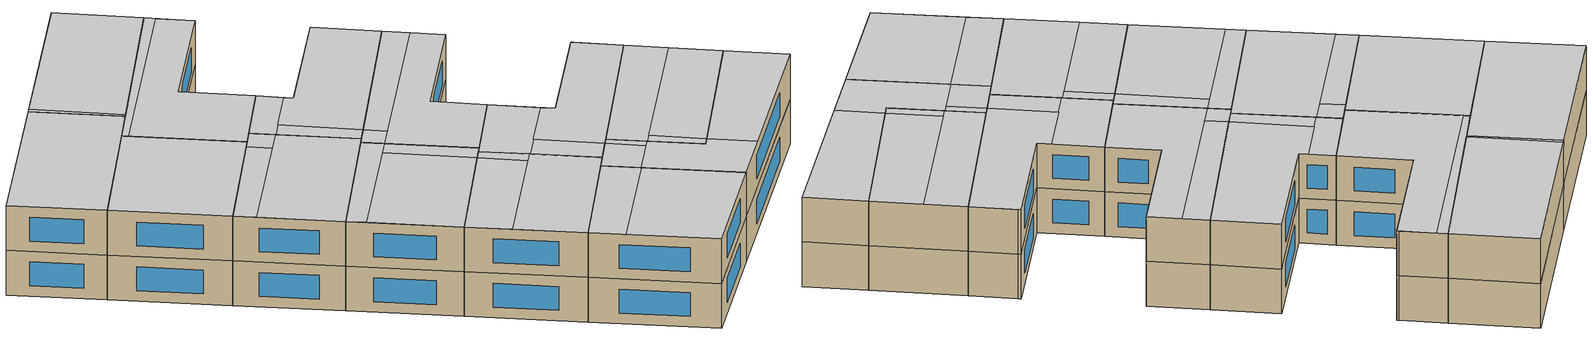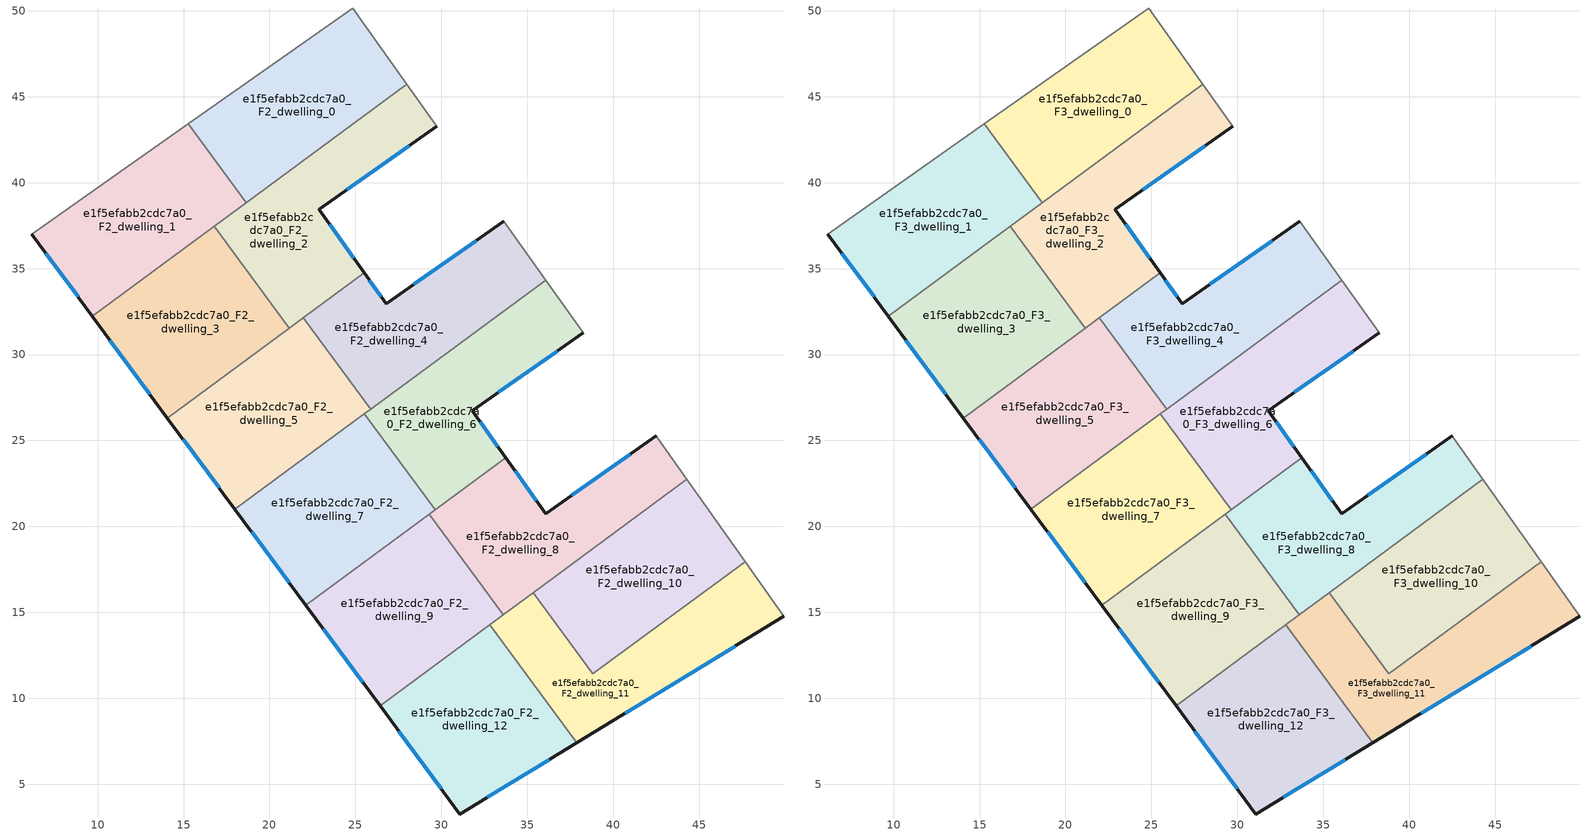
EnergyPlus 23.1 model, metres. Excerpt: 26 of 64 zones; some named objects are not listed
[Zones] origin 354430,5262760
e1f5efabb2cdc7a0_F2_dwelling_0
 floor to e1f5efabb2cdc7a0_F1_dwelling_0 (EU_floor_Construction): 24.86,50.16 28,45.73 18.66,38.84 15.28,43.42 z6
 wall to e1f5efabb2cdc7a0_F2_dwelling_1 (EU_wall_Construction): 15.28,43.42 18.66,38.84 z6:9
 wall adiabatic (EU_wall_Construction): 28,45.73 24.86,50.16 15.28,43.42 z6:9
 wall to e1f5efabb2cdc7a0_F2_dwelling_2 (EU_wall_Construction): 18.66,38.84 28,45.73 z6:9
e1f5efabb2cdc7a0_F2_dwelling_1
 floor to e1f5efabb2cdc7a0_F1_dwelling_1 (EU_floor_Construction): 15.28,43.42 18.66,38.84 9.69,32.23 6.16,37.01 z6
 wall outside (EU_wall_Construction): 6.16,37.01 9.69,32.23 z6:9
 wall adiabatic (EU_wall_Construction): 15.28,43.42 6.16,37.01 z6:9
 wall to e1f5efabb2cdc7a0_F2_dwelling_3 (EU_wall_Construction): 9.69,32.23 16.78,37.46 z6:9
 wall to e1f5efabb2cdc7a0_F2_dwelling_2 (EU_wall_Construction): 16.78,37.46 18.66,38.84 z6:9
 window (EU_Window_Construction): 6.99,35.88 8.86,33.35 z6.7:8.3
e1f5efabb2cdc7a0_F2_dwelling_10
 floor to e1f5efabb2cdc7a0_F1_dwelling_10 (EU_floor_Construction): 44.28,22.74 47.67,17.96 38.81,11.42 35.33,16.14 z6
 wall to e1f5efabb2cdc7a0_F2_dwelling_11 (EU_wall_Construction): 35.33,16.14 38.81,11.42 47.67,17.96 z6:9
 wall adiabatic (EU_wall_Construction): 47.67,17.96 44.28,22.74 z6:9
 wall to e1f5efabb2cdc7a0_F2_dwelling_8 (EU_wall_Construction): 44.28,22.74 35.33,16.14 z6:9
e1f5efabb2cdc7a0_F2_dwelling_11
 floor to e1f5efabb2cdc7a0_F1_dwelling_11 (EU_floor_Construction): 47.67,17.96 49.93,14.77 37.87,7.41 32.81,14.28 35.33,16.14 38.81,11.42 z6
 wall outside (EU_wall_Construction): 37.87,7.41 49.93,14.77 z6:9
 wall adiabatic (EU_wall_Construction): 49.93,14.77 47.67,17.96 z6:9
 wall to e1f5efabb2cdc7a0_F2_dwelling_12 (EU_wall_Construction): 32.81,14.28 37.87,7.41 z6:9
 wall to e1f5efabb2cdc7a0_F2_dwelling_9 (EU_wall_Construction): 33.61,14.86 32.81,14.28 z6:9
 wall to e1f5efabb2cdc7a0_F2_dwelling_8 (EU_wall_Construction): 35.33,16.14 33.61,14.86 z6:9
 window (EU_Window_Construction): 40.7,9.14 47.1,13.04 z6.7:8.3
e1f5efabb2cdc7a0_F2_dwelling_12
 floor to e1f5efabb2cdc7a0_F1_dwelling_12 (EU_floor_Construction): 32.81,14.28 37.87,7.41 31.08,3.27 26.43,9.57 z6
 wall outside (EU_wall_Construction): 26.43,9.57 31.08,3.27 37.87,7.41 z6:9
 wall to e1f5efabb2cdc7a0_F2_dwelling_9 (EU_wall_Construction): 32.81,14.28 26.43,9.57 z6:9
 window (EU_Window_Construction): 32.68,4.24 36.28,6.44 / 27.52,8.09 29.99,4.75 z6.7:8.3
e1f5efabb2cdc7a0_F2_dwelling_2
 floor to e1f5efabb2cdc7a0_F1_dwelling_2 (EU_floor_Construction): 28,45.73 29.65,43.41 29.74,43.28 22.89,38.46 22.91,38.43 25.51,34.75 21.15,31.54 16.78,37.46 z6
 wall outside (EU_wall_Construction): 25.51,34.75 22.91,38.43 22.89,38.46 29.74,43.28 z6:9
 wall adiabatic (EU_wall_Construction): 29.74,43.28 29.65,43.41 28,45.73 z6:9
 wall to e1f5efabb2cdc7a0_F2_dwelling_3 (EU_wall_Construction): 16.78,37.46 21.15,31.54 z6:9
 wall to e1f5efabb2cdc7a0_F2_dwelling_4 (EU_wall_Construction): 21.96,32.13 25.51,34.75 z6:9
 wall to e1f5efabb2cdc7a0_F2_dwelling_5 (EU_wall_Construction): 21.15,31.54 21.96,32.13 z6:9
 window (EU_Window_Construction): 24.5,39.59 28.13,42.15 / 24.9,35.62 23.52,37.57 z6.7:8.3
e1f5efabb2cdc7a0_F2_dwelling_3
 floor to e1f5efabb2cdc7a0_F1_dwelling_3 (EU_floor_Construction): 16.78,37.46 21.15,31.54 14.06,26.31 9.69,32.23 z6
 wall outside (EU_wall_Construction): 9.69,32.23 14.06,26.31 z6:9
 wall to e1f5efabb2cdc7a0_F2_dwelling_5 (EU_wall_Construction): 14.06,26.31 21.15,31.54 z6:9
 window (EU_Window_Construction): 10.72,30.84 13.04,27.7 z6.7:8.3
e1f5efabb2cdc7a0_F2_dwelling_4
 floor to e1f5efabb2cdc7a0_F1_dwelling_4 (EU_floor_Construction): 33.64,37.77 36.07,34.33 25.88,26.81 21.96,32.13 25.51,34.75 26.79,32.95 z6
 wall outside (EU_wall_Construction): 33.64,37.77 26.79,32.95 25.51,34.75 z6:9
 wall adiabatic (EU_wall_Construction): 36.07,34.33 33.64,37.77 z6:9
 wall to e1f5efabb2cdc7a0_F2_dwelling_5 (EU_wall_Construction): 21.96,32.13 25.88,26.81 z6:9
 wall to e1f5efabb2cdc7a0_F2_dwelling_6 (EU_wall_Construction): 25.88,26.81 36.07,34.33 z6:9
 window (EU_Window_Construction): 32.03,36.64 28.4,34.08 / 26.49,33.37 25.81,34.33 z6.7:8.3
e1f5efabb2cdc7a0_F2_dwelling_5
 floor to e1f5efabb2cdc7a0_F1_dwelling_5 (EU_floor_Construction): 21.96,32.13 25.88,26.81 17.99,20.99 14.06,26.31 z6
 wall outside (EU_wall_Construction): 14.06,26.31 17.99,20.99 z6:9
 wall to e1f5efabb2cdc7a0_F2_dwelling_7 (EU_wall_Construction): 17.99,20.99 25.52,26.54 z6:9
 wall to e1f5efabb2cdc7a0_F2_dwelling_6 (EU_wall_Construction): 25.52,26.54 25.88,26.81 z6:9
 window (EU_Window_Construction): 14.99,25.06 17.07,22.24 z6.7:8.3
e1f5efabb2cdc7a0_F2_dwelling_6
 floor to e1f5efabb2cdc7a0_F1_dwelling_6 (EU_floor_Construction): 36.07,34.33 38.25,31.27 31.81,26.74 33.75,24 29.63,20.96 25.52,26.54 z6
 wall outside (EU_wall_Construction): 33.75,24 31.81,26.74 38.25,31.27 z6:9
 wall to e1f5efabb2cdc7a0_F2_dwelling_7 (EU_wall_Construction): 25.52,26.54 29.63,20.96 z6:9
 wall adiabatic (EU_wall_Construction): 38.25,31.27 36.07,34.33 z6:9
 wall to e1f5efabb2cdc7a0_F2_dwelling_8 (EU_wall_Construction): 29.63,20.96 33.75,24 z6:9
 window (EU_Window_Construction): 33.32,27.8 36.73,30.21 / 33.29,24.64 32.27,26.1 z6.7:8.3
e1f5efabb2cdc7a0_F2_dwelling_7
 floor to e1f5efabb2cdc7a0_F1_dwelling_7 (EU_floor_Construction): 25.52,26.54 29.63,20.96 22.11,15.41 17.99,20.99 z6
 wall outside (EU_wall_Construction): 17.99,20.99 22.11,15.41 z6:9
 wall to e1f5efabb2cdc7a0_F2_dwelling_9 (EU_wall_Construction): 22.11,15.41 29.29,20.71 z6:9
 wall to e1f5efabb2cdc7a0_F2_dwelling_8 (EU_wall_Construction): 29.29,20.71 29.63,20.96 z6:9
 window (EU_Window_Construction): 18.96,19.68 21.14,16.72 z6.7:8.3
e1f5efabb2cdc7a0_F2_dwelling_8
 floor to e1f5efabb2cdc7a0_F1_dwelling_8 (EU_floor_Construction): 42.6,25.12 44.28,22.74 33.61,14.86 29.29,20.71 33.75,24 36.06,20.74 42.49,25.27 z6
 wall outside (EU_wall_Construction): 42.49,25.27 36.06,20.74 33.75,24 z6:9
 wall adiabatic (EU_wall_Construction): 44.28,22.74 42.6,25.12 42.49,25.27 z6:9
 wall to e1f5efabb2cdc7a0_F2_dwelling_9 (EU_wall_Construction): 29.29,20.71 33.61,14.86 z6:9
 window (EU_Window_Construction): 40.98,24.21 37.57,21.8 / 35.52,21.5 34.29,23.23 z6.7:8.3
e1f5efabb2cdc7a0_F2_dwelling_9
 floor to e1f5efabb2cdc7a0_F1_dwelling_9 (EU_floor_Construction): 29.29,20.71 33.61,14.86 26.43,9.57 22.11,15.41 z6
 wall outside (EU_wall_Construction): 22.11,15.41 26.43,9.57 z6:9
 window (EU_Window_Construction): 23.13,14.04 25.42,10.94 z6.7:8.3
e1f5efabb2cdc7a0_F3_dwelling_0
 floor to e1f5efabb2cdc7a0_F2_dwelling_0 (EU_floor_Construction): 24.86,50.16 28,45.73 18.66,38.84 15.28,43.42 z9
 wall to e1f5efabb2cdc7a0_F3_dwelling_1 (EU_wall_Construction): 15.28,43.42 18.66,38.84 z9:12
 wall adiabatic (EU_wall_Construction): 28,45.73 24.86,50.16 15.28,43.42 z9:12
 wall to e1f5efabb2cdc7a0_F3_dwelling_2 (EU_wall_Construction): 18.66,38.84 28,45.73 z9:12
 ceiling to e1f5efabb2cdc7a0_F4_dwelling_0 (EU_floor_Construction): 28,45.73 24.86,50.16 15.51,43.58 18.79,38.94 z12
 ceiling adiabatic (EU_roof_Construction): 18.79,38.94 15.51,43.58 15.28,43.42 18.66,38.84 z12
e1f5efabb2cdc7a0_F3_dwelling_1
 floor to e1f5efabb2cdc7a0_F2_dwelling_1 (EU_floor_Construction): 15.28,43.42 18.66,38.84 9.69,32.23 6.16,37.01 z9
 wall outside (EU_wall_Construction): 6.16,37.01 9.69,32.23 z9:12
 wall adiabatic (EU_wall_Construction): 15.28,43.42 6.16,37.01 z9:12
 wall to e1f5efabb2cdc7a0_F3_dwelling_3 (EU_wall_Construction): 9.69,32.23 16.78,37.46 z9:12
 wall to e1f5efabb2cdc7a0_F3_dwelling_2 (EU_wall_Construction): 16.78,37.46 18.66,38.84 z9:12
 window (EU_Window_Construction): 6.99,35.88 8.86,33.35 z9.7:11.3
 ceiling adiabatic (EU_roof_Construction): 18.66,38.84 15.28,43.42 6.16,37.01 9.69,32.23 z12
e1f5efabb2cdc7a0_F3_dwelling_10
 floor to e1f5efabb2cdc7a0_F2_dwelling_10 (EU_floor_Construction): 44.28,22.74 47.67,17.96 38.81,11.42 35.33,16.14 z9
 wall to e1f5efabb2cdc7a0_F3_dwelling_11 (EU_wall_Construction): 35.33,16.14 38.81,11.42 47.67,17.96 z9:12
 wall adiabatic (EU_wall_Construction): 47.67,17.96 44.28,22.74 z9:12
 wall to e1f5efabb2cdc7a0_F3_dwelling_8 (EU_wall_Construction): 44.28,22.74 35.33,16.14 z9:12
 ceiling to e1f5efabb2cdc7a0_F4_dwelling_10 (EU_floor_Construction): 47.67,17.96 45.81,20.58 37.34,14.57 39.31,11.79 z12
 ceiling to e1f5efabb2cdc7a0_F4_dwelling_8 (EU_floor_Construction): 45.81,20.58 44.28,22.74 35.33,16.14 36.78,14.18 z12
 ceiling to e1f5efabb2cdc7a0_F4_dwelling_11 (EU_floor_Construction): 39.31,11.79 37.34,14.57 36.78,14.18 38.81,11.42 z12
e1f5efabb2cdc7a0_F3_dwelling_11
 floor to e1f5efabb2cdc7a0_F2_dwelling_11 (EU_floor_Construction): 47.67,17.96 49.93,14.77 37.87,7.41 32.81,14.28 35.33,16.14 38.81,11.42 z9
 wall outside (EU_wall_Construction): 37.87,7.41 49.93,14.77 z9:12
 wall adiabatic (EU_wall_Construction): 49.93,14.77 47.67,17.96 z9:12
 wall to e1f5efabb2cdc7a0_F3_dwelling_12 (EU_wall_Construction): 32.81,14.28 37.87,7.41 z9:12
 wall to e1f5efabb2cdc7a0_F3_dwelling_9 (EU_wall_Construction): 33.61,14.86 32.81,14.28 z9:12
 wall to e1f5efabb2cdc7a0_F3_dwelling_8 (EU_wall_Construction): 35.33,16.14 33.61,14.86 z9:12
 window (EU_Window_Construction): 40.7,9.14 47.1,13.04 z9.7:11.3
 ceiling to e1f5efabb2cdc7a0_F4_dwelling_11 (EU_floor_Construction): 41.04,9.35 39.31,11.79 38.81,11.42 36.78,14.18 34.22,12.36 37.87,7.41 z12
 ceiling to e1f5efabb2cdc7a0_F4_dwelling_10 (EU_floor_Construction): 49.93,14.77 47.67,17.96 39.31,11.79 41.04,9.35 z12
 ceiling to e1f5efabb2cdc7a0_F4_dwelling_9 (EU_floor_Construction): 36.33,13.86 34.93,15.84 32.81,14.27 34.22,12.36 z12
 ceiling to e1f5efabb2cdc7a0_F4_dwelling_8 (EU_floor_Construction): 36.78,14.18 35.33,16.14 34.93,15.84 36.33,13.86 z12
e1f5efabb2cdc7a0_F3_dwelling_12
 floor to e1f5efabb2cdc7a0_F2_dwelling_12 (EU_floor_Construction): 32.81,14.28 37.87,7.41 31.08,3.27 26.43,9.57 z9
 wall outside (EU_wall_Construction): 26.43,9.57 31.08,3.27 37.87,7.41 z9:12
 wall to e1f5efabb2cdc7a0_F3_dwelling_9 (EU_wall_Construction): 32.81,14.28 26.43,9.57 z9:12
 window (EU_Window_Construction): 32.68,4.24 36.28,6.44 / 27.52,8.09 29.99,4.75 z9.7:11.3
 ceiling to e1f5efabb2cdc7a0_F4_dwelling_9 (EU_floor_Construction): 34.22,12.36 32.81,14.28 26.43,9.57 27.75,7.78 z12
 ceiling to e1f5efabb2cdc7a0_F4_dwelling_11 (EU_floor_Construction): 37.87,7.41 34.22,12.36 27.75,7.78 31.08,3.27 z12
e1f5efabb2cdc7a0_F3_dwelling_2
 floor to e1f5efabb2cdc7a0_F2_dwelling_2 (EU_floor_Construction): 28,45.73 29.65,43.41 29.74,43.28 22.89,38.46 22.91,38.43 25.51,34.75 21.15,31.54 16.78,37.46 z9
 wall outside (EU_wall_Construction): 25.51,34.75 22.91,38.43 22.89,38.46 29.74,43.28 z9:12
 wall adiabatic (EU_wall_Construction): 29.74,43.28 29.65,43.41 28,45.73 z9:12
 wall to e1f5efabb2cdc7a0_F3_dwelling_3 (EU_wall_Construction): 16.78,37.46 21.15,31.54 z9:12
 wall to e1f5efabb2cdc7a0_F3_dwelling_4 (EU_wall_Construction): 21.96,32.13 25.51,34.75 z9:12
 wall to e1f5efabb2cdc7a0_F3_dwelling_5 (EU_wall_Construction): 21.15,31.54 21.96,32.13 z9:12
 window (EU_Window_Construction): 24.5,39.59 28.13,42.15 / 24.9,35.62 23.52,37.57 z9.7:11.3
 ceiling to e1f5efabb2cdc7a0_F4_dwelling_2 (EU_floor_Construction): 25.51,34.75 22.91,38.43 22.89,38.46 29.74,43.28 28.4,45.17 17.03,37.11 21.15,31.54 z12
 ceiling adiabatic (EU_roof_Construction): 29.74,43.28 29.65,43.41 28,45.73 16.78,37.46 17.03,37.11 28.4,45.17 z12
e1f5efabb2cdc7a0_F3_dwelling_3
 floor to e1f5efabb2cdc7a0_F2_dwelling_3 (EU_floor_Construction): 16.78,37.46 21.15,31.54 14.06,26.31 9.69,32.23 z9
 wall outside (EU_wall_Construction): 9.69,32.23 14.06,26.31 z9:12
 wall to e1f5efabb2cdc7a0_F3_dwelling_5 (EU_wall_Construction): 14.06,26.31 21.15,31.54 z9:12
 window (EU_Window_Construction): 10.72,30.84 13.04,27.7 z9.7:11.3
 ceiling adiabatic (EU_roof_Construction): 21.15,31.54 16.78,37.46 9.69,32.23 14.06,26.31 z12
e1f5efabb2cdc7a0_F3_dwelling_4
 floor to e1f5efabb2cdc7a0_F2_dwelling_4 (EU_floor_Construction): 33.64,37.77 36.07,34.33 25.88,26.81 21.96,32.13 25.51,34.75 26.79,32.95 z9
 wall outside (EU_wall_Construction): 33.64,37.77 26.79,32.95 25.51,34.75 z9:12
 wall adiabatic (EU_wall_Construction): 36.07,34.33 33.64,37.77 z9:12
 wall to e1f5efabb2cdc7a0_F3_dwelling_5 (EU_wall_Construction): 21.96,32.13 25.88,26.81 z9:12
 wall to e1f5efabb2cdc7a0_F3_dwelling_6 (EU_wall_Construction): 25.88,26.81 36.07,34.33 z9:12
 window (EU_Window_Construction): 32.03,36.64 28.4,34.08 / 26.49,33.37 25.81,34.33 z9.7:11.3
 ceiling to e1f5efabb2cdc7a0_F4_dwelling_4 (EU_floor_Construction): 36.07,34.33 33.64,37.77 26.79,32.95 26.47,33.4 23.82,31.52 26.72,27.43 z12
 ceiling to e1f5efabb2cdc7a0_F4_dwelling_2 (EU_floor_Construction): 26.47,33.4 25.51,34.75 21.96,32.13 22.89,30.87 z12
 ceiling to e1f5efabb2cdc7a0_F4_dwelling_5 (EU_floor_Construction): 26.72,27.43 23.82,31.52 22.89,30.87 25.88,26.81 z12
e1f5efabb2cdc7a0_F3_dwelling_5
 floor to e1f5efabb2cdc7a0_F2_dwelling_5 (EU_floor_Construction): 21.96,32.13 25.88,26.81 17.99,20.99 14.06,26.31 z9
 wall outside (EU_wall_Construction): 14.06,26.31 17.99,20.99 z9:12
 wall to e1f5efabb2cdc7a0_F3_dwelling_7 (EU_wall_Construction): 17.99,20.99 25.52,26.54 z9:12
 wall to e1f5efabb2cdc7a0_F3_dwelling_6 (EU_wall_Construction): 25.52,26.54 25.88,26.81 z9:12
 window (EU_Window_Construction): 14.99,25.06 17.07,22.24 z9.7:11.3
 ceiling to e1f5efabb2cdc7a0_F4_dwelling_5 (EU_floor_Construction): 25.88,26.81 22.89,30.87 14.89,25.19 17.99,20.99 z12
 ceiling to e1f5efabb2cdc7a0_F4_dwelling_3 (EU_floor_Construction): 21.57,29.93 20.68,31.19 14.06,26.31 14.89,25.19 z12
 ceiling to e1f5efabb2cdc7a0_F4_dwelling_2 (EU_floor_Construction): 22.89,30.87 21.96,32.13 20.68,31.19 21.57,29.93 z12
e1f5efabb2cdc7a0_F3_dwelling_6
 floor to e1f5efabb2cdc7a0_F2_dwelling_6 (EU_floor_Construction): 36.07,34.33 38.25,31.27 31.81,26.74 33.75,24 29.63,20.96 25.52,26.54 z9
 wall outside (EU_wall_Construction): 33.75,24 31.81,26.74 38.25,31.27 z9:12
 wall to e1f5efabb2cdc7a0_F3_dwelling_7 (EU_wall_Construction): 25.52,26.54 29.63,20.96 z9:12
 wall adiabatic (EU_wall_Construction): 38.25,31.27 36.07,34.33 z9:12
 wall to e1f5efabb2cdc7a0_F3_dwelling_8 (EU_wall_Construction): 29.63,20.96 33.75,24 z9:12
 window (EU_Window_Construction): 33.32,27.8 36.73,30.21 / 33.29,24.64 32.27,26.1 z9.7:11.3
 ceiling to e1f5efabb2cdc7a0_F4_dwelling_6 (EU_floor_Construction): 33.75,24 31.81,26.74 38.25,31.27 37.03,32.98 26.35,25.41 29.63,20.96 z12
 ceiling to e1f5efabb2cdc7a0_F4_dwelling_4 (EU_floor_Construction): 37.03,32.98 36.07,34.33 26.72,27.43 27.55,26.26 z12
 ceiling to e1f5efabb2cdc7a0_F4_dwelling_5 (EU_floor_Construction): 27.55,26.26 26.72,27.43 25.52,26.54 26.35,25.41 z12
e1f5efabb2cdc7a0_F3_dwelling_7
 floor to e1f5efabb2cdc7a0_F2_dwelling_7 (EU_floor_Construction): 25.52,26.54 29.63,20.96 22.11,15.41 17.99,20.99 z9
 wall outside (EU_wall_Construction): 17.99,20.99 22.11,15.41 z9:12
 wall to e1f5efabb2cdc7a0_F3_dwelling_9 (EU_wall_Construction): 22.11,15.41 29.29,20.71 z9:12
 wall to e1f5efabb2cdc7a0_F3_dwelling_8 (EU_wall_Construction): 29.29,20.71 29.63,20.96 z9:12
 window (EU_Window_Construction): 18.96,19.68 21.14,16.72 z9.7:11.3
 ceiling adiabatic (EU_roof_Construction): 28.69,20.27 25.48,24.79 18.72,20 22.11,15.41 z12; 26.35,25.41 25.52,26.54 17.99,20.99 18.72,20 z12
 ceiling to e1f5efabb2cdc7a0_F4_dwelling_6 (EU_floor_Construction): 29.63,20.96 26.35,25.41 25.48,24.79 28.69,20.27 z12
e1f5efabb2cdc7a0_F3_dwelling_8
 floor to e1f5efabb2cdc7a0_F2_dwelling_8 (EU_floor_Construction): 42.6,25.12 44.28,22.74 33.61,14.86 29.29,20.71 33.75,24 36.06,20.74 42.49,25.27 z9
 wall outside (EU_wall_Construction): 42.49,25.27 36.06,20.74 33.75,24 z9:12
 wall adiabatic (EU_wall_Construction): 44.28,22.74 42.6,25.12 42.49,25.27 z9:12
 wall to e1f5efabb2cdc7a0_F3_dwelling_9 (EU_wall_Construction): 29.29,20.71 33.61,14.86 z9:12
 window (EU_Window_Construction): 40.98,24.21 37.57,21.8 / 35.52,21.5 34.29,23.23 z9.7:11.3
 ceiling to e1f5efabb2cdc7a0_F4_dwelling_8 (EU_floor_Construction): 44.28,22.74 42.49,25.27 36.06,20.74 35.56,21.45 32.5,19.27 34.93,15.84 z12
 ceiling to e1f5efabb2cdc7a0_F4_dwelling_6 (EU_floor_Construction): 35.56,21.45 33.75,24 29.29,20.71 31.09,18.27 z12
 ceiling to e1f5efabb2cdc7a0_F4_dwelling_9 (EU_floor_Construction): 34.93,15.84 32.5,19.27 31.09,18.28 33.61,14.86 z12
e1f5efabb2cdc7a0_F3_dwelling_9
 floor to e1f5efabb2cdc7a0_F2_dwelling_9 (EU_floor_Construction): 29.29,20.71 33.61,14.86 26.43,9.57 22.11,15.41 z9
 wall outside (EU_wall_Construction): 22.11,15.41 26.43,9.57 z9:12
 window (EU_Window_Construction): 23.13,14.04 25.42,10.94 z9.7:11.3
 ceiling to e1f5efabb2cdc7a0_F4_dwelling_9 (EU_floor_Construction): 33.61,14.86 31.09,18.28 23.81,13.12 26.43,9.57 z12
 ceiling to e1f5efabb2cdc7a0_F4_dwelling_7 (EU_floor_Construction): 30.43,17.81 28.69,20.27 22.11,15.41 23.81,13.12 z12
 ceiling to e1f5efabb2cdc7a0_F4_dwelling_6 (EU_floor_Construction): 31.09,18.27 29.29,20.71 28.69,20.27 30.43,17.81 z12
[Building]
EU S2 Campaign: North Axis=0; Terrain=City; Solar Distribution=FullExterior
[Site:Location]
Budapest.Ferenc.Liszt.Intl.AP: Latitude=47.437; Longitude=19.256; Time Zone=1; Elevation=185
[SizingPeriod:WeatherFileDays]
AnnualSizingPeriod: Begin Month=1; Begin Day of Month=1; End Month=12; End Day of Month=31; Day of Week for Start Day=Monday; Use Weather File Daylight Saving Period=No; Use Weather File Rain and Snow Indicators=No
[MATERIAL]
EU_InternalMass_Material: Roughness=MediumRough; Thickness=0.1; Conductivity=1; Density=1800; Specific Heat=900; Thermal Absorptance=0.9; Solar Absorptance=0.7; Visible Absorptance=0.7
[MATERIAL:NOMASS] Roughness=MediumRough; Thermal Absorptance=0.9; Solar Absorptance=0.7; Visible Absorptance=0.7
Name | Thermal Resistance
EU_wall_NoMass | 0.832559
EU_roof_NoMass | 1.39638
EU_floor_NoMass | 0.872794
[WINDOWMATERIAL:SIMPLEGLAZINGSYSTEM]
EU_Window_SimpleGlazing: UFactor=2.79869; Solar Heat Gain Coefficient=0.75; Visible Transmittance=0.75
[CONSTRUCTION]
EU_wall_Construction: EU_wall_NoMass
EU_roof_Construction: EU_roof_NoMass
EU_floor_Construction: EU_floor_NoMass
EU_Window_Construction: EU_Window_SimpleGlazing
EU_InternalMass_Construction: EU_InternalMass_Material
[ZONE] Type=1; Multiplier=1; Ceiling Height=autocalculate; Floor Area=autocalculate; Part of Total Floor Area=Yes
Name | Volume
e1f5efabb2cdc7a0_F2_dwelling_0; e1f5efabb2cdc7a0_F3_dwelling_0 | 194.473
e1f5efabb2cdc7a0_F2_dwelling_1; e1f5efabb2cdc7a0_F3_dwelling_1 | 194.469
e1f5efabb2cdc7a0_F2_dwelling_10; e1f5efabb2cdc7a0_F3_dwelling_10; e1f5efabb2cdc7a0_F2_dwelling_7; e1f5efabb2cdc7a0_F3_dwelling_7 | 194.443
e1f5efabb2cdc7a0_F2_dwelling_11; e1f5efabb2cdc7a0_F3_dwelling_11 | 194.451
e1f5efabb2cdc7a0_F2_dwelling_12; e1f5efabb2cdc7a0_F3_dwelling_12 | 194.461
e1f5efabb2cdc7a0_F2_dwelling_2; e1f5efabb2cdc7a0_F3_dwelling_2 | 194.459
e1f5efabb2cdc7a0_F2_dwelling_3; e1f5efabb2cdc7a0_F3_dwelling_3 | 194.437
e1f5efabb2cdc7a0_F2_dwelling_4; e1f5efabb2cdc7a0_F3_dwelling_4 | 194.454
e1f5efabb2cdc7a0_F2_dwelling_5; e1f5efabb2cdc7a0_F3_dwelling_5 | 194.465
e1f5efabb2cdc7a0_F2_dwelling_6; e1f5efabb2cdc7a0_F3_dwelling_6; e1f5efabb2cdc7a0_F2_dwelling_8; e1f5efabb2cdc7a0_F3_dwelling_8 | 194.458
e1f5efabb2cdc7a0_F2_dwelling_9; e1f5efabb2cdc7a0_F3_dwelling_9 | 194.463
[INTERNALMASS] Construction=EU_InternalMass_Construction
Name | Zone or ZoneList | Surface Area
e1f5efabb2cdc7a0_F2_dwelling_0_EU_InternalMass | e1f5efabb2cdc7a0_F2_dwelling_0 | 64.8236
e1f5efabb2cdc7a0_F2_dwelling_1_EU_InternalMass | e1f5efabb2cdc7a0_F2_dwelling_1 | 64.8225
e1f5efabb2cdc7a0_F2_dwelling_2_EU_InternalMass | e1f5efabb2cdc7a0_F2_dwelling_2 | 64.8193
e1f5efabb2cdc7a0_F2_dwelling_3_EU_InternalMass | e1f5efabb2cdc7a0_F2_dwelling_3 | 64.8132
e1f5efabb2cdc7a0_F2_dwelling_4_EU_InternalMass | e1f5efabb2cdc7a0_F2_dwelling_4 | 64.8171
e1f5efabb2cdc7a0_F2_dwelling_5_EU_InternalMass | e1f5efabb2cdc7a0_F2_dwelling_5 | 64.8225
e1f5efabb2cdc7a0_F2_dwelling_6_EU_InternalMass | e1f5efabb2cdc7a0_F2_dwelling_6 | 64.8199
e1f5efabb2cdc7a0_F2_dwelling_7_EU_InternalMass | e1f5efabb2cdc7a0_F2_dwelling_7 | 64.8146
e1f5efabb2cdc7a0_F2_dwelling_8_EU_InternalMass | e1f5efabb2cdc7a0_F2_dwelling_8 | 64.8194
e1f5efabb2cdc7a0_F2_dwelling_9_EU_InternalMass | e1f5efabb2cdc7a0_F2_dwelling_9 | 64.8203
e1f5efabb2cdc7a0_F2_dwelling_10_EU_InternalMass | e1f5efabb2cdc7a0_F2_dwelling_10 | 64.8161
e1f5efabb2cdc7a0_F2_dwelling_11_EU_InternalMass | e1f5efabb2cdc7a0_F2_dwelling_11 | 64.8168
e1f5efabb2cdc7a0_F2_dwelling_12_EU_InternalMass | e1f5efabb2cdc7a0_F2_dwelling_12 | 64.8212
e1f5efabb2cdc7a0_F3_dwelling_0_EU_InternalMass | e1f5efabb2cdc7a0_F3_dwelling_0 | 64.8236
e1f5efabb2cdc7a0_F3_dwelling_1_EU_InternalMass | e1f5efabb2cdc7a0_F3_dwelling_1 | 64.8225
e1f5efabb2cdc7a0_F3_dwelling_2_EU_InternalMass | e1f5efabb2cdc7a0_F3_dwelling_2 | 64.8193
e1f5efabb2cdc7a0_F3_dwelling_3_EU_InternalMass | e1f5efabb2cdc7a0_F3_dwelling_3 | 64.8132
e1f5efabb2cdc7a0_F3_dwelling_4_EU_InternalMass | e1f5efabb2cdc7a0_F3_dwelling_4 | 64.8171
e1f5efabb2cdc7a0_F3_dwelling_5_EU_InternalMass | e1f5efabb2cdc7a0_F3_dwelling_5 | 64.8225
e1f5efabb2cdc7a0_F3_dwelling_6_EU_InternalMass | e1f5efabb2cdc7a0_F3_dwelling_6 | 64.8199
e1f5efabb2cdc7a0_F3_dwelling_7_EU_InternalMass | e1f5efabb2cdc7a0_F3_dwelling_7 | 64.8146
e1f5efabb2cdc7a0_F3_dwelling_8_EU_InternalMass | e1f5efabb2cdc7a0_F3_dwelling_8 | 64.8194
e1f5efabb2cdc7a0_F3_dwelling_9_EU_InternalMass | e1f5efabb2cdc7a0_F3_dwelling_9 | 64.8203
e1f5efabb2cdc7a0_F3_dwelling_10_EU_InternalMass | e1f5efabb2cdc7a0_F3_dwelling_10 | 64.8161
e1f5efabb2cdc7a0_F3_dwelling_11_EU_InternalMass | e1f5efabb2cdc7a0_F3_dwelling_11 | 64.8168
e1f5efabb2cdc7a0_F3_dwelling_12_EU_InternalMass | e1f5efabb2cdc7a0_F3_dwelling_12 | 64.8212
[OTHEREQUIPMENT] Fuel Type=Electricity; Design Level Calculation Method=Watts/Area; Power per Zone Floor Area=1; Fraction Latent=0; Fraction Radiant=0; Fraction Lost=0; Carbon Dioxide Generation Rate=0; EndUse Subcategory=EU_Step8_InternalGains
Name | Zone or ZoneList or Space or SpaceList | Schedule
EU_Step8_InternalGain_e1f5efabb2cdc7a0_F2_dwelling_0_f000 | e1f5efabb2cdc7a0_F2_dwelling_0 | EU_Step8_GainSchedule_e1f5efabb2cdc7a0_F2_dwelling_0_f000
EU_Step8_InternalGain_e1f5efabb2cdc7a0_F2_dwelling_1_f000 | e1f5efabb2cdc7a0_F2_dwelling_1 | EU_Step8_GainSchedule_e1f5efabb2cdc7a0_F2_dwelling_1_f000
EU_Step8_InternalGain_e1f5efabb2cdc7a0_F2_dwelling_2_f000 | e1f5efabb2cdc7a0_F2_dwelling_2 | EU_Step8_GainSchedule_e1f5efabb2cdc7a0_F2_dwelling_2_f000
EU_Step8_InternalGain_e1f5efabb2cdc7a0_F2_dwelling_3_f000 | e1f5efabb2cdc7a0_F2_dwelling_3 | EU_Step8_GainSchedule_e1f5efabb2cdc7a0_F2_dwelling_3_f000
EU_Step8_InternalGain_e1f5efabb2cdc7a0_F2_dwelling_4_f000 | e1f5efabb2cdc7a0_F2_dwelling_4 | EU_Step8_GainSchedule_e1f5efabb2cdc7a0_F2_dwelling_4_f000
EU_Step8_InternalGain_e1f5efabb2cdc7a0_F2_dwelling_5_f000 | e1f5efabb2cdc7a0_F2_dwelling_5 | EU_Step8_GainSchedule_e1f5efabb2cdc7a0_F2_dwelling_5_f000
EU_Step8_InternalGain_e1f5efabb2cdc7a0_F2_dwelling_6_f000 | e1f5efabb2cdc7a0_F2_dwelling_6 | EU_Step8_GainSchedule_e1f5efabb2cdc7a0_F2_dwelling_6_f000
EU_Step8_InternalGain_e1f5efabb2cdc7a0_F2_dwelling_7_f000 | e1f5efabb2cdc7a0_F2_dwelling_7 | EU_Step8_GainSchedule_e1f5efabb2cdc7a0_F2_dwelling_7_f000
EU_Step8_InternalGain_e1f5efabb2cdc7a0_F2_dwelling_8_f000 | e1f5efabb2cdc7a0_F2_dwelling_8 | EU_Step8_GainSchedule_e1f5efabb2cdc7a0_F2_dwelling_8_f000
EU_Step8_InternalGain_e1f5efabb2cdc7a0_F2_dwelling_9_f000 | e1f5efabb2cdc7a0_F2_dwelling_9 | EU_Step8_GainSchedule_e1f5efabb2cdc7a0_F2_dwelling_9_f000
EU_Step8_InternalGain_e1f5efabb2cdc7a0_F2_dwelling_10_f000 | e1f5efabb2cdc7a0_F2_dwelling_10 | EU_Step8_GainSchedule_e1f5efabb2cdc7a0_F2_dwelling_10_f000
EU_Step8_InternalGain_e1f5efabb2cdc7a0_F2_dwelling_11_f000 | e1f5efabb2cdc7a0_F2_dwelling_11 | EU_Step8_GainSchedule_e1f5efabb2cdc7a0_F2_dwelling_11_f000
EU_Step8_InternalGain_e1f5efabb2cdc7a0_F2_dwelling_12_f000 | e1f5efabb2cdc7a0_F2_dwelling_12 | EU_Step8_GainSchedule_e1f5efabb2cdc7a0_F2_dwelling_12_f000
EU_Step8_InternalGain_e1f5efabb2cdc7a0_F3_dwelling_0_f000 | e1f5efabb2cdc7a0_F3_dwelling_0 | EU_Step8_GainSchedule_e1f5efabb2cdc7a0_F3_dwelling_0_f000
EU_Step8_InternalGain_e1f5efabb2cdc7a0_F3_dwelling_1_f000 | e1f5efabb2cdc7a0_F3_dwelling_1 | EU_Step8_GainSchedule_e1f5efabb2cdc7a0_F3_dwelling_1_f000
EU_Step8_InternalGain_e1f5efabb2cdc7a0_F3_dwelling_2_f000 | e1f5efabb2cdc7a0_F3_dwelling_2 | EU_Step8_GainSchedule_e1f5efabb2cdc7a0_F3_dwelling_2_f000
EU_Step8_InternalGain_e1f5efabb2cdc7a0_F3_dwelling_3_f000 | e1f5efabb2cdc7a0_F3_dwelling_3 | EU_Step8_GainSchedule_e1f5efabb2cdc7a0_F3_dwelling_3_f000
EU_Step8_InternalGain_e1f5efabb2cdc7a0_F3_dwelling_4_f000 | e1f5efabb2cdc7a0_F3_dwelling_4 | EU_Step8_GainSchedule_e1f5efabb2cdc7a0_F3_dwelling_4_f000
EU_Step8_InternalGain_e1f5efabb2cdc7a0_F3_dwelling_5_f000 | e1f5efabb2cdc7a0_F3_dwelling_5 | EU_Step8_GainSchedule_e1f5efabb2cdc7a0_F3_dwelling_5_f000
EU_Step8_InternalGain_e1f5efabb2cdc7a0_F3_dwelling_6_f000 | e1f5efabb2cdc7a0_F3_dwelling_6 | EU_Step8_GainSchedule_e1f5efabb2cdc7a0_F3_dwelling_6_f000
EU_Step8_InternalGain_e1f5efabb2cdc7a0_F3_dwelling_7_f000 | e1f5efabb2cdc7a0_F3_dwelling_7 | EU_Step8_GainSchedule_e1f5efabb2cdc7a0_F3_dwelling_7_f000
EU_Step8_InternalGain_e1f5efabb2cdc7a0_F3_dwelling_8_f000 | e1f5efabb2cdc7a0_F3_dwelling_8 | EU_Step8_GainSchedule_e1f5efabb2cdc7a0_F3_dwelling_8_f000
EU_Step8_InternalGain_e1f5efabb2cdc7a0_F3_dwelling_9_f000 | e1f5efabb2cdc7a0_F3_dwelling_9 | EU_Step8_GainSchedule_e1f5efabb2cdc7a0_F3_dwelling_9_f000
EU_Step8_InternalGain_e1f5efabb2cdc7a0_F3_dwelling_10_f000 | e1f5efabb2cdc7a0_F3_dwelling_10 | EU_Step8_GainSchedule_e1f5efabb2cdc7a0_F3_dwelling_10_f000
EU_Step8_InternalGain_e1f5efabb2cdc7a0_F3_dwelling_11_f000 | e1f5efabb2cdc7a0_F3_dwelling_11 | EU_Step8_GainSchedule_e1f5efabb2cdc7a0_F3_dwelling_11_f000
EU_Step8_InternalGain_e1f5efabb2cdc7a0_F3_dwelling_12_f000 | e1f5efabb2cdc7a0_F3_dwelling_12 | EU_Step8_GainSchedule_e1f5efabb2cdc7a0_F3_dwelling_12_f000
[ZONEVENTILATION:DESIGNFLOWRATE] Schedule=EU_AlwaysOn; Design Flow Rate Calculation Method=AirChanges/Hour; Air Changes per Hour=0.475469; Ventilation Type=Natural; Fan Pressure Rise=0; Fan Total Efficiency=1; Constant Term Coefficient=1; Temperature Term Coefficient=0; Velocity Term Coefficient=0; Velocity Squared Term Coefficient=0; Minimum Indoor Temperature=-100; Maximum Indoor Temperature=100; Delta Temperature=-100; Minimum Outdoor Temperature=-100; Maximum Outdoor Temperature=100; Maximum Wind Speed=40
Name | Zone or ZoneList or Space or SpaceList
EU_ConstantAir_e1f5efabb2cdc7a0_F2_dwelling_0 | e1f5efabb2cdc7a0_F2_dwelling_0
EU_ConstantAir_e1f5efabb2cdc7a0_F2_dwelling_1 | e1f5efabb2cdc7a0_F2_dwelling_1
EU_ConstantAir_e1f5efabb2cdc7a0_F2_dwelling_2 | e1f5efabb2cdc7a0_F2_dwelling_2
EU_ConstantAir_e1f5efabb2cdc7a0_F2_dwelling_3 | e1f5efabb2cdc7a0_F2_dwelling_3
EU_ConstantAir_e1f5efabb2cdc7a0_F2_dwelling_4 | e1f5efabb2cdc7a0_F2_dwelling_4
EU_ConstantAir_e1f5efabb2cdc7a0_F2_dwelling_5 | e1f5efabb2cdc7a0_F2_dwelling_5
EU_ConstantAir_e1f5efabb2cdc7a0_F2_dwelling_6 | e1f5efabb2cdc7a0_F2_dwelling_6
EU_ConstantAir_e1f5efabb2cdc7a0_F2_dwelling_7 | e1f5efabb2cdc7a0_F2_dwelling_7
EU_ConstantAir_e1f5efabb2cdc7a0_F2_dwelling_8 | e1f5efabb2cdc7a0_F2_dwelling_8
EU_ConstantAir_e1f5efabb2cdc7a0_F2_dwelling_9 | e1f5efabb2cdc7a0_F2_dwelling_9
EU_ConstantAir_e1f5efabb2cdc7a0_F2_dwelling_10 | e1f5efabb2cdc7a0_F2_dwelling_10
EU_ConstantAir_e1f5efabb2cdc7a0_F2_dwelling_11 | e1f5efabb2cdc7a0_F2_dwelling_11
EU_ConstantAir_e1f5efabb2cdc7a0_F2_dwelling_12 | e1f5efabb2cdc7a0_F2_dwelling_12
EU_ConstantAir_e1f5efabb2cdc7a0_F3_dwelling_0 | e1f5efabb2cdc7a0_F3_dwelling_0
EU_ConstantAir_e1f5efabb2cdc7a0_F3_dwelling_1 | e1f5efabb2cdc7a0_F3_dwelling_1
EU_ConstantAir_e1f5efabb2cdc7a0_F3_dwelling_2 | e1f5efabb2cdc7a0_F3_dwelling_2
EU_ConstantAir_e1f5efabb2cdc7a0_F3_dwelling_3 | e1f5efabb2cdc7a0_F3_dwelling_3
EU_ConstantAir_e1f5efabb2cdc7a0_F3_dwelling_4 | e1f5efabb2cdc7a0_F3_dwelling_4
EU_ConstantAir_e1f5efabb2cdc7a0_F3_dwelling_5 | e1f5efabb2cdc7a0_F3_dwelling_5
EU_ConstantAir_e1f5efabb2cdc7a0_F3_dwelling_6 | e1f5efabb2cdc7a0_F3_dwelling_6
EU_ConstantAir_e1f5efabb2cdc7a0_F3_dwelling_7 | e1f5efabb2cdc7a0_F3_dwelling_7
EU_ConstantAir_e1f5efabb2cdc7a0_F3_dwelling_8 | e1f5efabb2cdc7a0_F3_dwelling_8
EU_ConstantAir_e1f5efabb2cdc7a0_F3_dwelling_9 | e1f5efabb2cdc7a0_F3_dwelling_9
EU_ConstantAir_e1f5efabb2cdc7a0_F3_dwelling_10 | e1f5efabb2cdc7a0_F3_dwelling_10
EU_ConstantAir_e1f5efabb2cdc7a0_F3_dwelling_11 | e1f5efabb2cdc7a0_F3_dwelling_11
EU_ConstantAir_e1f5efabb2cdc7a0_F3_dwelling_12 | e1f5efabb2cdc7a0_F3_dwelling_12
[HVACTEMPLATE:ZONE:IDEALLOADSAIRSYSTEM] System Availability Schedule=EU_AlwaysOn; Maximum Heating Supply Air Temperature=50; Minimum Cooling Supply Air Temperature=13; Maximum Heating Supply Air Humidity Ratio=0.0156; Minimum Cooling Supply Air Humidity Ratio=0.0077; Heating Limit=NoLimit; Cooling Limit=NoLimit; Heating Availability Schedule=EU_AlwaysOn; Cooling Availability Schedule=EU_CoolingOff; Dehumidification Control Type=ConstantSensibleHeatRatio; Cooling Sensible Heat Ratio=0.7; Dehumidification Setpoint=60; Humidification Control Type=None; Humidification Setpoint=30; Outdoor Air Method=None; Outdoor Air Flow Rate per Person=0.00944; Outdoor Air Flow Rate per Zone Floor Area=0; Outdoor Air Flow Rate per Zone=0; Demand Controlled Ventilation Type=None; Outdoor Air Economizer Type=NoEconomizer; Heat Recovery Type=None; Sensible Heat Recovery Effectiveness=0.7; Latent Heat Recovery Effectiveness=0.65
Name | Template Thermostat
e1f5efabb2cdc7a0_F2_dwelling_0 | EU_HeatOnly_e1f5efabb2cdc7a0_F2_dwelling_0
e1f5efabb2cdc7a0_F2_dwelling_1 | EU_HeatOnly_e1f5efabb2cdc7a0_F2_dwelling_1
e1f5efabb2cdc7a0_F2_dwelling_2 | EU_HeatOnly_e1f5efabb2cdc7a0_F2_dwelling_2
e1f5efabb2cdc7a0_F2_dwelling_3 | EU_HeatOnly_e1f5efabb2cdc7a0_F2_dwelling_3
e1f5efabb2cdc7a0_F2_dwelling_4 | EU_HeatOnly_e1f5efabb2cdc7a0_F2_dwelling_4
e1f5efabb2cdc7a0_F2_dwelling_5 | EU_HeatOnly_e1f5efabb2cdc7a0_F2_dwelling_5
e1f5efabb2cdc7a0_F2_dwelling_6 | EU_HeatOnly_e1f5efabb2cdc7a0_F2_dwelling_6
e1f5efabb2cdc7a0_F2_dwelling_7 | EU_HeatOnly_e1f5efabb2cdc7a0_F2_dwelling_7
e1f5efabb2cdc7a0_F2_dwelling_8 | EU_HeatOnly_e1f5efabb2cdc7a0_F2_dwelling_8
e1f5efabb2cdc7a0_F2_dwelling_9 | EU_HeatOnly_e1f5efabb2cdc7a0_F2_dwelling_9
e1f5efabb2cdc7a0_F2_dwelling_10 | EU_HeatOnly_e1f5efabb2cdc7a0_F2_dwelling_10
e1f5efabb2cdc7a0_F2_dwelling_11 | EU_HeatOnly_e1f5efabb2cdc7a0_F2_dwelling_11
e1f5efabb2cdc7a0_F2_dwelling_12 | EU_HeatOnly_e1f5efabb2cdc7a0_F2_dwelling_12
e1f5efabb2cdc7a0_F3_dwelling_0 | EU_HeatOnly_e1f5efabb2cdc7a0_F3_dwelling_0
e1f5efabb2cdc7a0_F3_dwelling_1 | EU_HeatOnly_e1f5efabb2cdc7a0_F3_dwelling_1
e1f5efabb2cdc7a0_F3_dwelling_2 | EU_HeatOnly_e1f5efabb2cdc7a0_F3_dwelling_2
e1f5efabb2cdc7a0_F3_dwelling_3 | EU_HeatOnly_e1f5efabb2cdc7a0_F3_dwelling_3
e1f5efabb2cdc7a0_F3_dwelling_4 | EU_HeatOnly_e1f5efabb2cdc7a0_F3_dwelling_4
e1f5efabb2cdc7a0_F3_dwelling_5 | EU_HeatOnly_e1f5efabb2cdc7a0_F3_dwelling_5
e1f5efabb2cdc7a0_F3_dwelling_6 | EU_HeatOnly_e1f5efabb2cdc7a0_F3_dwelling_6
e1f5efabb2cdc7a0_F3_dwelling_7 | EU_HeatOnly_e1f5efabb2cdc7a0_F3_dwelling_7
e1f5efabb2cdc7a0_F3_dwelling_8 | EU_HeatOnly_e1f5efabb2cdc7a0_F3_dwelling_8
e1f5efabb2cdc7a0_F3_dwelling_9 | EU_HeatOnly_e1f5efabb2cdc7a0_F3_dwelling_9
e1f5efabb2cdc7a0_F3_dwelling_10 | EU_HeatOnly_e1f5efabb2cdc7a0_F3_dwelling_10
e1f5efabb2cdc7a0_F3_dwelling_11 | EU_HeatOnly_e1f5efabb2cdc7a0_F3_dwelling_11
e1f5efabb2cdc7a0_F3_dwelling_12 | EU_HeatOnly_e1f5efabb2cdc7a0_F3_dwelling_12
[SIZING:ZONE] Zone Cooling Design Supply Air Temperature Input Method=SupplyAirTemperature; Zone Cooling Design Supply Air Temperature=13; Zone Heating Design Supply Air Temperature Input Method=SupplyAirTemperature; Zone Heating Design Supply Air Temperature=50; Zone Cooling Design Supply Air Humidity Ratio=0.008; Zone Heating Design Supply Air Humidity Ratio=0.008; Cooling Design Air Flow Method=DesignDay; Cooling Design Air Flow Rate=0; Cooling Minimum Air Flow per Zone Floor Area=0.000762; Cooling Minimum Air Flow=0; Cooling Minimum Air Flow Fraction=0.2; Heating Design Air Flow Method=DesignDay; Heating Design Air Flow Rate=0; Heating Maximum Air Flow per Zone Floor Area=0.002032; Heating Maximum Air Flow=0.141576; Heating Maximum Air Flow Fraction=0.3; Account for Dedicated Outdoor Air System=No; Dedicated Outdoor Air System Control Strategy=NeutralSupplyAir; Dedicated Outdoor Air Low Setpoint Temperature for Design=autosize; Dedicated Outdoor Air High Setpoint Temperature for Design=autosize; Zone Load Sizing Method=Sensible Load Only No Latent Load; Zone Latent Cooling Design Supply Air Humidity Ratio Input Method=HumidityRatioDifference; Zone Cooling Design Supply Air Humidity Ratio Difference=0.005; Zone Latent Heating Design Supply Air Humidity Ratio Input Method=HumidityRatioDifference; Zone Humidification Design Supply Air Humidity Ratio Difference=0.005
e1f5efabb2cdc7a0_F2_dwelling_0; e1f5efabb2cdc7a0_F2_dwelling_1; e1f5efabb2cdc7a0_F2_dwelling_2; e1f5efabb2cdc7a0_F2_dwelling_3; e1f5efabb2cdc7a0_F2_dwelling_4; e1f5efabb2cdc7a0_F2_dwelling_5; e1f5efabb2cdc7a0_F2_dwelling_6; e1f5efabb2cdc7a0_F2_dwelling_7; e1f5efabb2cdc7a0_F2_dwelling_8; e1f5efabb2cdc7a0_F2_dwelling_9; e1f5efabb2cdc7a0_F2_dwelling_10; e1f5efabb2cdc7a0_F2_dwelling_11; e1f5efabb2cdc7a0_F2_dwelling_12; e1f5efabb2cdc7a0_F3_dwelling_0; e1f5efabb2cdc7a0_F3_dwelling_1; e1f5efabb2cdc7a0_F3_dwelling_2; e1f5efabb2cdc7a0_F3_dwelling_3; e1f5efabb2cdc7a0_F3_dwelling_4; e1f5efabb2cdc7a0_F3_dwelling_5; e1f5efabb2cdc7a0_F3_dwelling_6; e1f5efabb2cdc7a0_F3_dwelling_7; e1f5efabb2cdc7a0_F3_dwelling_8; e1f5efabb2cdc7a0_F3_dwelling_9; e1f5efabb2cdc7a0_F3_dwelling_10; e1f5efabb2cdc7a0_F3_dwelling_11; e1f5efabb2cdc7a0_F3_dwelling_12
[SCHEDULE:CONSTANT]
Name | Hourly Value
EU_AlwaysOn | 1
EU_CoolingOff | 0
[SCHEDULE:FILE] Column Number=1; Rows to Skip at Top=0; Number of Hours of Data=8760; Column Separator=Comma; Interpolate to Timestep=No; Minutes per Item=60; Adjust Schedule for Daylight Savings=Yes
Name | File
EU_Step8_GainSchedule_e1f5efabb2cdc7a0_F2_dwelling_0_f000 | ../../schedules/e1f5efabb2cdc7a0/e1f5efabb2cdc7a0_F2_dwelling_0_f000_gain.csv
EU_Step8_GainSchedule_e1f5efabb2cdc7a0_F2_dwelling_1_f000 | ../../schedules/e1f5efabb2cdc7a0/e1f5efabb2cdc7a0_F2_dwelling_1_f000_gain.csv
EU_Step8_GainSchedule_e1f5efabb2cdc7a0_F2_dwelling_2_f000 | ../../schedules/e1f5efabb2cdc7a0/e1f5efabb2cdc7a0_F2_dwelling_2_f000_gain.csv
EU_Step8_GainSchedule_e1f5efabb2cdc7a0_F2_dwelling_3_f000 | ../../schedules/e1f5efabb2cdc7a0/e1f5efabb2cdc7a0_F2_dwelling_3_f000_gain.csv
EU_Step8_GainSchedule_e1f5efabb2cdc7a0_F2_dwelling_4_f000 | ../../schedules/e1f5efabb2cdc7a0/e1f5efabb2cdc7a0_F2_dwelling_4_f000_gain.csv
EU_Step8_GainSchedule_e1f5efabb2cdc7a0_F2_dwelling_5_f000 | ../../schedules/e1f5efabb2cdc7a0/e1f5efabb2cdc7a0_F2_dwelling_5_f000_gain.csv
EU_Step8_GainSchedule_e1f5efabb2cdc7a0_F2_dwelling_6_f000 | ../../schedules/e1f5efabb2cdc7a0/e1f5efabb2cdc7a0_F2_dwelling_6_f000_gain.csv
EU_Step8_GainSchedule_e1f5efabb2cdc7a0_F2_dwelling_7_f000 | ../../schedules/e1f5efabb2cdc7a0/e1f5efabb2cdc7a0_F2_dwelling_7_f000_gain.csv
EU_Step8_GainSchedule_e1f5efabb2cdc7a0_F2_dwelling_8_f000 | ../../schedules/e1f5efabb2cdc7a0/e1f5efabb2cdc7a0_F2_dwelling_8_f000_gain.csv
EU_Step8_GainSchedule_e1f5efabb2cdc7a0_F2_dwelling_9_f000 | ../../schedules/e1f5efabb2cdc7a0/e1f5efabb2cdc7a0_F2_dwelling_9_f000_gain.csv
EU_Step8_GainSchedule_e1f5efabb2cdc7a0_F2_dwelling_10_f000 | ../../schedules/e1f5efabb2cdc7a0/e1f5efabb2cdc7a0_F2_dwelling_10_f000_gain.csv
EU_Step8_GainSchedule_e1f5efabb2cdc7a0_F2_dwelling_11_f000 | ../../schedules/e1f5efabb2cdc7a0/e1f5efabb2cdc7a0_F2_dwelling_11_f000_gain.csv
EU_Step8_GainSchedule_e1f5efabb2cdc7a0_F2_dwelling_12_f000 | ../../schedules/e1f5efabb2cdc7a0/e1f5efabb2cdc7a0_F2_dwelling_12_f000_gain.csv
EU_Step8_GainSchedule_e1f5efabb2cdc7a0_F3_dwelling_0_f000 | ../../schedules/e1f5efabb2cdc7a0/e1f5efabb2cdc7a0_F3_dwelling_0_f000_gain.csv
EU_Step8_GainSchedule_e1f5efabb2cdc7a0_F3_dwelling_1_f000 | ../../schedules/e1f5efabb2cdc7a0/e1f5efabb2cdc7a0_F3_dwelling_1_f000_gain.csv
EU_Step8_GainSchedule_e1f5efabb2cdc7a0_F3_dwelling_2_f000 | ../../schedules/e1f5efabb2cdc7a0/e1f5efabb2cdc7a0_F3_dwelling_2_f000_gain.csv
EU_Step8_GainSchedule_e1f5efabb2cdc7a0_F3_dwelling_3_f000 | ../../schedules/e1f5efabb2cdc7a0/e1f5efabb2cdc7a0_F3_dwelling_3_f000_gain.csv
EU_Step8_GainSchedule_e1f5efabb2cdc7a0_F3_dwelling_4_f000 | ../../schedules/e1f5efabb2cdc7a0/e1f5efabb2cdc7a0_F3_dwelling_4_f000_gain.csv
EU_Step8_GainSchedule_e1f5efabb2cdc7a0_F3_dwelling_5_f000 | ../../schedules/e1f5efabb2cdc7a0/e1f5efabb2cdc7a0_F3_dwelling_5_f000_gain.csv
EU_Step8_GainSchedule_e1f5efabb2cdc7a0_F3_dwelling_6_f000 | ../../schedules/e1f5efabb2cdc7a0/e1f5efabb2cdc7a0_F3_dwelling_6_f000_gain.csv
EU_Step8_GainSchedule_e1f5efabb2cdc7a0_F3_dwelling_7_f000 | ../../schedules/e1f5efabb2cdc7a0/e1f5efabb2cdc7a0_F3_dwelling_7_f000_gain.csv
EU_Step8_GainSchedule_e1f5efabb2cdc7a0_F3_dwelling_8_f000 | ../../schedules/e1f5efabb2cdc7a0/e1f5efabb2cdc7a0_F3_dwelling_8_f000_gain.csv
EU_Step8_GainSchedule_e1f5efabb2cdc7a0_F3_dwelling_9_f000 | ../../schedules/e1f5efabb2cdc7a0/e1f5efabb2cdc7a0_F3_dwelling_9_f000_gain.csv
EU_Step8_GainSchedule_e1f5efabb2cdc7a0_F3_dwelling_10_f000 | ../../schedules/e1f5efabb2cdc7a0/e1f5efabb2cdc7a0_F3_dwelling_10_f000_gain.csv
EU_Step8_GainSchedule_e1f5efabb2cdc7a0_F3_dwelling_11_f000 | ../../schedules/e1f5efabb2cdc7a0/e1f5efabb2cdc7a0_F3_dwelling_11_f000_gain.csv
EU_Step8_GainSchedule_e1f5efabb2cdc7a0_F3_dwelling_12_f000 | ../../schedules/e1f5efabb2cdc7a0/e1f5efabb2cdc7a0_F3_dwelling_12_f000_gain.csv
